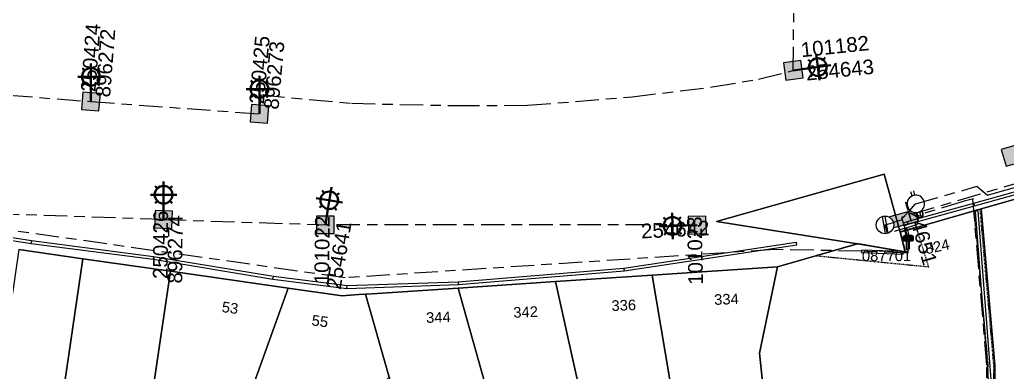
# Model space of a CAD drawing. Header units: metres. Extents: x 299140 to 300955, y 6226202 to 6227439.
# Drawn here: x 300205.7 to 300373.7, y 6226927.2 to 6226987.2 of the extents above; entities that cross this region are included whole.
import ezdxf
from ezdxf.enums import TextEntityAlignment as Align

# ---------------------------------------------------------------- set-up
doc = ezdxf.new("R2010")
doc.units = ezdxf.units.M
for name, pattern in [('Cable Exist UG', [8.2, 4, -1.2, 1.8, -1.2]), ('HIDDEN', [0.375, 0.25, -0.125]), ('HIDDEN2', [0.1875, 0.125, -0.0625])]:
    doc.linetypes.add(name, pattern=pattern)
doc.layers.get('0').update_dxf_attribs({"color": 6})
for name, color, linetype, lineweight in [('Cadastre Land Parcels_SP_EXT', 9, 'Continuous', 5), ('Cadastre Other Property_SP_EXT', 9, 'HIDDEN', 5), ('Cadastre Roads_SP_EXT', 9, 'Continuous', 5)]:
    doc.layers.add(name, color=color, linetype=linetype, lineweight=lineweight)
for name, color, linetype in [('Duct_SP_EXT', 7, 'Continuous'), ('Equip_HV_EXT', 7, 'Continuous'), ('Equip_LV_EXT', 7, 'Continuous'), ('Equip_SP_SL_EXT', 7, 'Continuous'), ('Mains_HV_EXT', 7, 'Continuous'), ('Mains_LV_EXT', 7, 'Continuous'), ('Mains_SL_EXT', 7, 'Continuous'), ('SupportsUG_SP_LV_EXT', 7, 'Continuous'), ('SupportsUG_SP_LV_SL_EXT', 7, 'Continuous')]:
    doc.layers.add(name, color=color, linetype=linetype)
doc.styles.add('COLUMN_LABEL', font='arial.ttf')
doc.styles.add('iecARIAL', font='arial.ttf', dxfattribs={"height": 2})
doc.styles.add('POLE_LABEL', font='arial.ttf')
doc.styles.get("Standard").update_dxf_attribs({"font": 'arial.ttf'})

# ---------------------------------------------------------------- blocks, each defined once
blk = doc.blocks.new('COLUMN_EXT')
blk.add_hatch(color=256).paths.add_polyline_path([(-1.49, 1.48), (-1.49, -1.49), (1.48, -1.49), (1.48, 1.48)])
blk.add_lwpolyline([(-1.49, -1.49), (1.48, -1.49), (1.48, 1.48), (-1.49, 1.48)], close=True)
for tag, height, style, flags, p in [('ASSET_NUM', 2.5, 'COLUMN_LABEL', 8, (2, 2)), ('STRUCTURE_PLANT_NUMBER', 0.2, 'POLE_LABEL', 9, (1.81, 0.03)), ('STREET_CODE', 0.2, 'COLUMN_LABEL', 9, (1.81, -0.2))]:
    blk.add_attdef(tag, text='', height=height, dxfattribs=dict(style=style, flags=flags)).set_placement(p, align=Align.MIDDLE_LEFT)
at = {"flags": 9}
for tag, p in [('COLUMN_TYPE', (1.81, -0.4)), ('OWNED_BY', (1.81, -0.6)), ('STATE', (1.81, -0.8)), ('USAGE', (1.81, -1)), ('STREETNAME', (1.81, -1.6)), ('LEGEND', (1.81, -1.2)), ('LOCATION', (1.81, -1.4)), ('SUBURB', (1.81, -1.8)), ('NOTES', (1.81, -2))]:
    blk.add_attdef(tag, text='', height=0.2, dxfattribs=at).set_placement(p, align=Align.MIDDLE_LEFT)
at = {"flags": 1}
blk.add_attdef('Z', (1.81, -2.35), '', height=0.2, dxfattribs=at)
blk = doc.blocks.new('PILLAR_EXT')
blk.add_hatch(color=256).paths.add_polyline_path([(-2.475, 0.99), (-2.475, -0.99), (2.475, -0.99), (2.475, 0.99)])
blk.add_lwpolyline([(-2.475, -0.99), (2.475, -0.99), (2.475, 0.99), (-2.475, 0.99)], close=True)
at = {"style": 'iecARIAL', "flags": 8}
blk.add_attdef('ASSET_NUM', (1.5, 3.5), '', height=2.5, dxfattribs=at)
for tag, p, flags in [('OWNED_BY', (0, -0.2), 9), ('STATE', (0, -0.4), 9), ('SUPPORT_TYPE', (0, -0.6), 9), ('STREETNAME', (0, -1.8), 9), ('USAGE', (0, -0.8), 9), ('LEGEND', (0, -1), 9), ('LOCATION', (0, -1.2), 9), ('NOTES', (0, -1.4), 9), ('PARENT', (0, -1.6), 9), ('SUBURB', (0, -2), 1)]:
    blk.add_attdef(tag, p, '', height=0.2, dxfattribs=dict(flags=flags))
blk = doc.blocks.new('SL_LANTERN_EXT')
at = {"lineweight": 40}
for p, q in [((-1.46, 5.68), (-1.06, 5.28)), ((0, 1.97), (0, 6.47)), ((1.46, 5.68), (1.06, 5.28)), ((-2.25, 4.22), (2.25, 4.22)), ((-1.46, 2.76), (-1.06, 3.16)), ((0, 0), (0, 2.72)), ((1.46, 2.76), (1.06, 3.16))]:
    blk.add_line(p, q, dxfattribs=at)
blk.add_circle((0, 4.22), 1.5, dxfattribs=at)
at = {"style": 'iecARIAL', "flags": 8}
blk.add_attdef('ASSET_NUM', (1.5, 1.5), '', height=2.5, dxfattribs=at)
for tag, p, height, flags in [('OPERATING_VOLTAGE', (0.98, -1.65), 0.2, 9), ('ORIENTATION', (0.98, -1.85), 0.2, 9), ('CONSTRUCTED_VOLTAGE', (0.98, -0.65), 0.2, 9), ('CONTROL_TYPE', (0.98, -0.85), 0.2, 9), ('LANTERN_PURPOSE', (0.98, -1.05), 0.2, 9), ('LANTERN_TYPE', (0.98, -1.25), 0.2, 9), ('NO_PHASES', (0.98, -1.45), 0.2, 9), ('LNUMBER', (2.18, -3.25), 2.5, 8), ('OWNED_BY', (0.98, -2.05), 0.2, 9), ('STATE', (0.98, -2.25), 0.2, 9), ('USAGE', (0.98, -2.45), 0.2, 9), ('CEXIST', (0.98, -2.65), 0.2, 9), ('CNEW', (0.98, -2.85), 0.2, 9), ('CNUMBER', (0.98, -3.05), 0.2, 9), ('CREMOVE', (0.98, -3.25), 0.2, 9), ('CREPLACE', (0.98, -3.45), 0.2, 9), ('LKINGHEIGHT', (0.98, -3.65), 0.2, 9), ('LBRACKET', (0.98, -3.85), 0.2, 9), ('LBRACKETVOCAB', (0.98, -4.05), 0.2, 9), ('LCATEGORY', (0.98, -4.25), 0.2, 9), ('LCHARGE1', (0.98, -4.45), 0.2, 9), ('LCHARGE1PERCENT', (0.98, -4.65), 0.2, 9), ('LCHARGE2', (0.98, -4.85), 0.2, 9), ('LCHARGE2PERCENT', (0.98, -5.05), 0.2, 9), ('LCHARGE3', (0.98, -5.25), 0.2, 9), ('LCHARGE3PERCENT', (0.98, -5.45), 0.2, 9), ('LEXIST', (0.98, -5.65), 0.2, 9), ('LLAMP', (0.98, -5.85), 0.2, 9), ('LLAMPVOCAB', (0.98, -6.05), 0.2, 9), ('LMAST', (0.98, -6.25), 0.2, 9), ('LMASTVOCAB', (0.98, -6.45), 0.2, 9), ('LNEW', (0.98, -6.65), 0.2, 9), ('LANTNUMBER', (0.98, -6.85), 0.2, 9), ('LOUTREACH', (0.98, -7.25), 0.2, 9), ('LOUTREACHVOCAB', (0.98, -7.45), 0.2, 9), ('LRATECODE', (0.98, -7.65), 0.2, 9), ('LREMOVE', (0.98, -7.85), 0.2, 9), ('LREPLACE', (0.98, -8.05), 0.2, 9), ('LTYPE', (0.98, -8.25), 0.2, 9), ('LTYPEVOCAB', (0.98, -8.45), 0.2, 9), ('STREETNAME', (0.98, -9.25), 0.2, 9), ('SUBURB', (0.98, -9.45), 0.2, 1), ('LEGEND', (0.98, -8.65), 0.2, 9), ('LOCATION', (0.98, -8.85), 0.2, 9), ('NOTES', (0.98, -9.05), 0.2, 9)]:
    blk.add_attdef(tag, p, '', height=height, dxfattribs=dict(flags=flags))
blk = doc.blocks.new('HV_STJ_EXT')
h = blk.add_hatch(color=256)
edge = h.paths.add_edge_path()
edge.add_ellipse((-0.59, 0.13), major_axis=(0.226, 0.226), ratio=1, start_angle=45, end_angle=135)
edge.add_line((-0.91, 0.13), (-0.91, -0.13))
edge.add_ellipse((-0.59, -0.13), major_axis=(0.226, 0.226), ratio=1, start_angle=135, end_angle=225)
edge.add_line((-0.59, -0.45), (0.59, -0.45))
edge.add_ellipse((0.59, -0.13), major_axis=(-0.226, 0.226), ratio=1, start_angle=135, end_angle=225)
edge.add_line((0.91, -0.13), (0.91, 0.13))
edge.add_ellipse((0.59, 0.13), major_axis=(-0.226, 0.226), ratio=1, start_angle=225, end_angle=315)
edge.add_line((0.59, 0.45), (-0.59, 0.45))
blk.add_lwpolyline([(-0.91, 0.13), (-0.91, -0.13, 0.414214), (-0.59, -0.45), (0.59, -0.45, 0.414214), (0.91, -0.13), (0.91, 0.13, 0.414214), (0.59, 0.45), (-0.59, 0.45, 0.414214)], format="xyb", close=True)
for tag, flags, p in [('ORIENTATION', 9, (1.5, 0)), ('Z', 1, (1.5, -0.8)), ('USAGE', 9, (1.5, -0.2)), ('LEGEND', 9, (1.5, -0.4)), ('NOTES', 9, (1.5, -0.6))]:
    blk.add_attdef(tag, text='', height=0.2, dxfattribs=dict(flags=flags)).set_placement(p, align=Align.MIDDLE_LEFT)
blk = doc.blocks.new('LV_UG_LINKS_CLOSED_EXT')
blk.add_wipeout([(-1.06, 1.06), (-1.18, 0.92), (-1.29, 0.76), (-1.37, 0.59), (-1.43, 0.42), (-1.48, 0.23), (-1.49, 0.05), (-1.49, -0.14), (-1.46, -0.33), (-1.41, -0.51), (-1.33, -0.68), (-1.24, -0.84), (-1.12, -0.99), (-0.99, -1.12), (-0.84, -1.24), (-0.68, -1.33), (-0.51, -1.41), (-0.33, -1.46), (-0.14, -1.49), (0.05, -1.49), (0.23, -1.48), (0.42, -1.43), (0.59, -1.37), (0.76, -1.29), (0.92, -1.18), (1.06, -1.06), (1.18, -0.92), (1.29, -0.76), (1.37, -0.59), (1.43, -0.42), (1.48, -0.23), (1.49, -0.05), (1.49, 0.14), (1.46, 0.33), (1.41, 0.51), (1.33, 0.68), (1.24, 0.84), (1.12, 0.99), (0.99, 1.12), (0.84, 1.24), (0.68, 1.33), (0.51, 1.41), (0.33, 1.46), (0.14, 1.49), (-0.05, 1.49), (-0.23, 1.48), (-0.42, 1.43), (-0.59, 1.37), (-0.76, 1.29), (-0.92, 1.18)])
for p, q in [((-0.25, -1.48), (-0.25, 1.48)), ((0.25, -1.48), (0.25, 1.48))]:
    blk.add_line(p, q)
blk.add_circle((0, 0), 1.5)
at = {"flags": 9}
for tag, p in [('ACTUAL_STATUS', (0, 0)), ('CONSTRUCTED_VOLTAGE', (0, -0.2)), ('OPERATING_VOLTAGE', (0, -0.6)), ('ORIENTATION', (0, -0.8)), ('STATE', (0, -1)), ('SWITCH_TYPE', (0, -1.2)), ('NO_PHASES', (0, -0.4)), ('USAGE', (0, -1.4)), ('NOTES', (0, -1.6))]:
    blk.add_attdef(tag, text='', height=0.2, dxfattribs=at).set_placement(p, align=Align.MIDDLE_LEFT)
at = {"flags": 1}
blk.add_attdef('Z', (0, 0), '', height=0.2, dxfattribs=at)
blk = doc.blocks.new('LV_UG_LINKS_OPEN_EXT')
for p, q in [((-0.25, 1.47), (-0.25, 2.22)), ((0.25, 1.47), (0.25, 2.22)), ((-0.25, -1.47), (-0.25, -2.22)), ((0.25, -1.47), (0.25, -2.22))]:
    blk.add_line(p, q)
at = {"flags": 9}
for tag, p in [('ACTUAL_STATUS', (0, 0)), ('CONSTRUCTED_VOLTAGE', (0, -0.2)), ('OPERATING_VOLTAGE', (0, -0.6)), ('ORIENTATION', (0, -0.8)), ('STATE', (0, -1)), ('SWITCH_TYPE', (0, -1.2)), ('NO_PHASES', (0, -0.4)), ('USAGE', (0, -1.4)), ('NOTES', (0, -1.6))]:
    blk.add_attdef(tag, text='', height=0.2, dxfattribs=at).set_placement(p, align=Align.MIDDLE_LEFT)
at = {"flags": 1}
blk.add_attdef('Z', (0, 0), '', height=0.2, dxfattribs=at)
blk.add_wipeout([(-0.25, 1.47), (-0.43, 1.43), (-0.61, 1.36), (-0.77, 1.28), (-0.93, 1.17), (-1.07, 1.05), (-1.19, 0.9), (-1.29, 0.75), (-1.38, 0.58), (-1.44, 0.4), (-1.48, 0.22), (-1.49, 0.03), (-1.49, -0.16), (-1.45, -0.34), (-1.4, -0.52), (-1.32, -0.69), (-1.23, -0.85), (-1.11, -1), (-0.98, -1.13), (-0.83, -1.24), (-0.66, -1.34), (-0.49, -1.41), (-0.31, -1.46), (-0.13, -1.49), (0.06, -1.49), (0.25, -1.47), (0.43, -1.43), (0.61, -1.36), (0.77, -1.28), (0.93, -1.17), (1.07, -1.05), (1.19, -0.9), (1.29, -0.75), (1.38, -0.58), (1.44, -0.4), (1.48, -0.22), (1.49, -0.03), (1.49, 0.16), (1.45, 0.34), (1.4, 0.52), (1.32, 0.69), (1.23, 0.85), (1.11, 1), (0.98, 1.13), (0.83, 1.24), (0.66, 1.34), (0.49, 1.41), (0.31, 1.46), (0.13, 1.49), (-0.06, 1.49)])
blk.add_lwpolyline([(0, -1.49, 1), (0, 1.49, 1)], format="xyb", close=True)

msp = doc.modelspace()

# ---------------------------------------------------------------- linework, layer by layer
at = {"layer": 'Cadastre Land Parcels_SP_EXT', "linetype": 'Continuous'}
for points in [[(300355.52, 6226951.08), (300352.81, 6226960.94), (300324.28, 6226952.89), (300348.25, 6226949.07), (300356.39, 6226947.7), (300355.52, 6226951.08)], [(300388.26, 6226960.41), (300369.28, 6226955.01), (300371.65, 6226928.4), (300371.37, 6226888.63), (300371.76, 6226888.6), (300373.88, 6226888.43), (300374.12, 6226923.3), (300386.38, 6226923.31), (300388.26, 6226960.41)], [(300369.28, 6226955.01), (300355.52, 6226951.08), (300356.39, 6226947.7), (300348.25, 6226949.07), (300334.67, 6226945.13), (300331.58, 6226930.45), (300332.34, 6226923.39), (300344.53, 6226923.42), (300357.57, 6226923.43), (300369.1, 6226923.29), (300368.86, 6226888.78), (300371.37, 6226888.63), (300371.65, 6226928.4), (300369.28, 6226955.01)], [(300216.46, 6226946.54), (300205.55, 6226948.1), (300200.6, 6226914.33), (300211.67, 6226913.93), (300216.46, 6226946.54)], [(300231.33, 6226944.42), (300216.46, 6226946.54), (300211.67, 6226913.93), (300226.77, 6226913.36), (300231.33, 6226944.42)], [(300325.45, 6226886.94), (300320.43, 6226917.05), (300332.83, 6226918.83), (300332.34, 6226923.39), (300331.58, 6226930.45), (300334.67, 6226945.13), (300313.31, 6226943.72), (300322.98, 6226886.57), (300325.45, 6226886.94)], [(300313.31, 6226943.72), (300296.87, 6226942.64), (300303.23, 6226913.97), (300315.5, 6226916.34), (300320.52, 6226886.18), (300321.73, 6226886.38), (300322.98, 6226886.57), (300313.31, 6226943.72)], [(300251.36, 6226941.55), (300239.64, 6226908.84), (300239.96, 6226908.59), (300240.28, 6226908.33), (300240.59, 6226908.06), (300240.9, 6226907.79), (300241.2, 6226907.51), (300241.49, 6226907.23), (300241.77, 6226906.94), (300242.03, 6226906.64), (300242.3, 6226906.34), (300242.57, 6226906.04), (300242.84, 6226905.73), (300243.1, 6226905.41), (300243.35, 6226905.09), (300243.6, 6226904.77), (300243.84, 6226904.44), (300244.07, 6226904.1), (300244.3, 6226903.76), (300268.57, 6226926.38), (300264.55, 6226940.51), (300263.43, 6226940.43), (300260.54, 6226940.24), (300251.36, 6226941.55)], [(300280.28, 6226941.54), (300266.51, 6226940.64), (300264.55, 6226940.51), (300268.57, 6226926.38), (300274.39, 6226906.2), (300286.67, 6226909.72), (300294.93, 6226880.29), (300296.13, 6226880.64), (300297.33, 6226880.98), (300280.28, 6226941.54)], [(300298.53, 6226881.31), (300299.74, 6226881.64), (300291.46, 6226911.11), (300303.23, 6226913.97), (300296.87, 6226942.64), (300280.28, 6226941.54), (300297.33, 6226880.98), (300298.53, 6226881.31)]]:
    msp.add_lwpolyline(points, close=True, dxfattribs=at)
msp.add_lwpolyline([(300239.64, 6226908.84), (300251.36, 6226941.55), (300251.36, 6226941.55), (300231.33, 6226944.42), (300226.77, 6226913.36)], dxfattribs=at)
at = {"layer": 'Cadastre Other Property_SP_EXT', "linetype": 'HIDDEN2'}
for points in [[(300371.32, 6226888.76), (300371.44, 6226928.62), (300369.13, 6226954.95), (300368.07, 6226954.7), (300370.44, 6226928.62), (300370.38, 6226888.69), (300371.32, 6226888.76)], [(300355.55, 6226951.12), (300356.41, 6226947.69), (300348.31, 6226949.09), (300341.23, 6226947.05), (300360.37, 6226945.17), (300358.28, 6226951.9), (300355.55, 6226951.12)]]:
    msp.add_lwpolyline(points, close=True, dxfattribs=at)
at = {"layer": 'Cadastre Roads_SP_EXT', "linetype": 'Continuous'}
msp.add_lwpolyline([(300205.55, 6226948.1), (300216.46, 6226946.54), (300231.33, 6226944.42), (300251.36, 6226941.55), (300260.54, 6226940.24), (300263.43, 6226940.43), (300264.55, 6226940.51), (300266.51, 6226940.64), (300280.28, 6226941.54), (300296.87, 6226942.64), (300313.31, 6226943.72), (300334.67, 6226945.13), (300348.25, 6226949.07), (300324.27, 6226952.89), (300352.82, 6226960.94), (300355.52, 6226951.08), (300369.28, 6226955.01), (300388.26, 6226960.41), (300407.6, 6226965.92), (300422.47, 6226970.16), (300424.85, 6226970.84), (300449.63, 6226978.58), (300569.3, 6227015.97)], dxfattribs=at)
at = {"layer": 'Duct_SP_EXT'}
for p, q in [((300368.04, 6226956), (300395.88, 6226963.72)), ((300368.17, 6226955.54), (300396.01, 6226963.26)), ((300368.04, 6226956), (300368.11, 6226955.77)), ((300368.04, 6226956), (300368.11, 6226955.77)), ((300368.17, 6226955.54), (300368.11, 6226955.77)), ((300368.17, 6226955.54), (300368.11, 6226955.77)), ((300368.26, 6226954.65), (300368.5, 6226954.67)), ((300368.26, 6226954.65), (300370.65, 6226923.71)), ((300368.74, 6226954.68), (300368.5, 6226954.67)), ((300368.74, 6226954.68), (300371.13, 6226923.73)), ((300178.94, 6226953.69), (300207.66, 6226949.15)), ((300179.01, 6226954.17), (300207.73, 6226949.63)), ((300356.19, 6226952.15), (300356.1, 6226952.37)), ((300356.19, 6226952.15), (300356.88, 6226952.41)), ((300356.26, 6226951.54), (300356.49, 6226951.59)), ((300356.26, 6226951.54), (300356.56, 6226950.13)), ((300356.73, 6226951.64), (300356.49, 6226951.59)), ((300356.73, 6226951.64), (300357.04, 6226950.19)), ((300207.73, 6226949.63), (300207.7, 6226949.39)), ((300207.73, 6226949.63), (300228.48, 6226946.94)), ((300356.56, 6226950.13), (300356.55, 6226948.19)), ((300356.56, 6226950.13), (300356.8, 6226950.16)), ((300357.04, 6226950.19), (300356.8, 6226950.16)), ((300357.04, 6226950.19), (300357.03, 6226948.19)), ((300207.66, 6226949.15), (300207.7, 6226949.39)), ((300207.66, 6226949.15), (300228.41, 6226946.46)), ((300308.5, 6226944.93), (300337.85, 6226949.36)), ((300308.56, 6226944.45), (300337.92, 6226948.89)), ((300337.85, 6226949.36), (300337.88, 6226949.13)), ((300337.92, 6226948.89), (300337.88, 6226949.13)), ((300348.98, 6226948.06), (300348.97, 6226947.82)), ((300348.98, 6226948.06), (300356.02, 6226947.8)), ((300356.55, 6226948.19), (300356.79, 6226948.19)), ((300357.03, 6226948.19), (300356.79, 6226948.19)), ((300228.41, 6226946.46), (300228.44, 6226946.7)), ((300228.41, 6226946.46), (300248.79, 6226943.08)), ((300228.48, 6226946.94), (300228.44, 6226946.7)), ((300228.48, 6226946.94), (300248.86, 6226943.56)), ((300348.96, 6226947.58), (300348.97, 6226947.82)), ((300348.96, 6226947.58), (300356.01, 6226947.32)), ((300356.02, 6226947.8), (300356.01, 6226947.56)), ((300356.01, 6226947.32), (300356.01, 6226947.56)), ((300280.33, 6226942.61), (300308.5, 6226944.93)), ((300308.5, 6226944.93), (300308.53, 6226944.69)), ((300308.56, 6226944.45), (300308.53, 6226944.69)), ((300248.79, 6226943.08), (300248.82, 6226943.32)), ((300248.79, 6226943.08), (300261.38, 6226941.49)), ((300248.86, 6226943.56), (300248.82, 6226943.32)), ((300248.86, 6226943.56), (300261.4, 6226941.98)), ((300280.35, 6226942.13), (300308.56, 6226944.45)), ((300261.38, 6226941.49), (300280.35, 6226942.13)), ((300261.38, 6226941.49), (300261.39, 6226941.74)), ((300261.4, 6226941.98), (300261.39, 6226941.74)), ((300261.4, 6226941.98), (300280.33, 6226942.61)), ((300280.33, 6226942.61), (300280.34, 6226942.37)), ((300280.35, 6226942.13), (300280.34, 6226942.37))]:
    msp.add_line(p, q, dxfattribs=at)
at = {"layer": 'Mains_SL_EXT', "linetype": 'Cable Exist UG'}
for points in [[(300337.33, 6226978.6), (300337.43, 6226989.6), (300360.37, 6226994.12), (300381.33, 6227000.05), (300395.96, 6227004.35), (300402.48, 6227000.64)], [(300246.48, 6226971.22), (300246.78, 6226974.44), (300262.18, 6226973), (300279.96, 6226972.61), (300292.08, 6226972.66), (300309.92, 6226974.1), (300323.53, 6226975.79), (300331.43, 6226977.13), (300337.33, 6226978.6)], [(300171.17, 6226976.96), (300217.82, 6226973.3)], [(300217.82, 6226973.3), (300246.48, 6226971.22)], [(300230.18, 6226953.22), (300197.33, 6226954.3)], [(300230.04, 6226953.22), (300257.71, 6226952.32)], [(300321, 6226952.28), (300257.71, 6226952.32)]]:
    msp.add_lwpolyline(points, dxfattribs=at)

# ---------------------------------------------------------------- block references
at = {"layer": 'Equip_HV_EXT'}
msp.add_blockref('HV_STJ_EXT', (300356.89, 6226950.02), dxfattribs=at)
at = {"layer": 'Equip_SP_SL_EXT'}
ref = msp.add_blockref('SL_LANTERN_EXT', (300217.82, 6226973.3), dxfattribs=at)
ref.add_attrib('ASSET_NUM', '250424', dxfattribs={"layer": '0', "height": 2.5, "rotation": 85.5208, "style": 'iecARIAL'}).set_placement((300219.32, 6226974.8), align=Align.BOTTOM_LEFT)
ref = msp.add_blockref('SL_LANTERN_EXT', (300246.48, 6226971.22), dxfattribs=at)
ref.add_attrib('ASSET_NUM', '250425', dxfattribs={"layer": '0', "height": 2.5, "rotation": 84.9462, "style": 'iecARIAL'}).set_placement((300247.98, 6226972.72), align=Align.BOTTOM_LEFT)
ref = msp.add_blockref('SL_LANTERN_EXT', (300337.33, 6226978.6), dxfattribs=dict(at, rotation=277.791034250723))
ref.add_attrib('ASSET_NUM', '101182', dxfattribs={"layer": '0', "height": 2.5, "rotation": 6.0349, "style": 'iecARIAL'}).set_placement((300338.83, 6226980.1), align=Align.BOTTOM_LEFT)
ref = msp.add_blockref('SL_LANTERN_EXT', (300230.18, 6226953.22), dxfattribs=at)
ref.add_attrib('ASSET_NUM', '250426', dxfattribs={"layer": '0', "height": 2.5, "rotation": 89.5725, "style": 'iecARIAL'}).set_placement((300231.69, 6226954.72), align=Align.BOTTOM_RIGHT)
ref = msp.add_blockref('SL_LANTERN_EXT', (300257.71, 6226952.32), dxfattribs=dict(at, rotation=350.8868332906857))
ref.add_attrib('ASSET_NUM', '101022', dxfattribs={"layer": '0', "height": 2.5, "rotation": 89.2836, "style": 'iecARIAL'}).set_placement((300259.21, 6226953.82), align=Align.BOTTOM_RIGHT)
ref = msp.add_blockref('SL_LANTERN_EXT', (300321, 6226952.28), dxfattribs=dict(at, rotation=92.03318690390199))
ref.add_attrib('ASSET_NUM', '101023', dxfattribs={"layer": '0', "height": 2.5, "rotation": 91.1339, "style": 'iecARIAL'}).set_placement((300322.5, 6226953.78), align=Align.BOTTOM_RIGHT)
at = {"layer": 'SupportsUG_SP_LV_EXT'}
ref = msp.add_blockref('PILLAR_EXT', (300355.94, 6226953.27), dxfattribs=dict(at, rotation=15.16889499925228))
ref.add_attrib('ASSET_NUM', '124651', dxfattribs={"layer": '0', "height": 2.5, "rotation": 286.1879, "style": 'iecARIAL'}).set_placement((300357.44, 6226956.77), align=Align.MIDDLE_LEFT)
at = {"layer": 'SupportsUG_SP_LV_SL_EXT'}
ref = msp.add_blockref('COLUMN_EXT', (300217.82, 6226973.3), dxfattribs=dict(at, rotation=175.5208262122372))
ref.add_attrib('ASSET_NUM', '896272', dxfattribs={"layer": '0', "height": 2.5, "rotation": 85.5208, "style": 'COLUMN_LABEL'}).set_placement((300219.82, 6226974.05), align=Align.MIDDLE_LEFT)
ref = msp.add_blockref('COLUMN_EXT', (300246.48, 6226971.22), dxfattribs=dict(at, rotation=175.8367656051889))
ref.add_attrib('ASSET_NUM', '896273', dxfattribs={"layer": '0', "height": 2.5, "rotation": 84.9462, "style": 'COLUMN_LABEL'}).set_placement((300248.48, 6226971.97), align=Align.MIDDLE_LEFT)
ref = msp.add_blockref('COLUMN_EXT', (300337.33, 6226978.6), dxfattribs=dict(at, rotation=277.791034250723))
ref.add_attrib('ASSET_NUM', '254643', dxfattribs={"layer": '0', "height": 2.5, "rotation": 5.8389, "style": 'COLUMN_LABEL'}).set_placement((300339.33, 6226979.35), align=Align.TOP_LEFT)
ref = msp.add_blockref('COLUMN_EXT', (300374.57, 6226964.13), dxfattribs=dict(at, rotation=286.1980066909481))
ref.add_attrib('ASSET_NUM', '254644', dxfattribs={"layer": '0', "height": 2.5, "rotation": 16.2342, "style": 'COLUMN_LABEL'}).set_placement((300376.57, 6226964.88), align=Align.TOP_LEFT)
ref = msp.add_blockref('COLUMN_EXT', (300230.18, 6226953.22), dxfattribs=dict(at, rotation=358.1220570470089))
ref.add_attrib('ASSET_NUM', '896274', dxfattribs={"layer": '0', "height": 2.5, "rotation": 89.5725, "style": 'COLUMN_LABEL'}).set_placement((300232.18, 6226953.97), align=Align.MIDDLE_RIGHT)
ref = msp.add_blockref('COLUMN_EXT', (300257.71, 6226952.32), dxfattribs=dict(at, rotation=359.9652487424162))
ref.add_attrib('ASSET_NUM', '254641', dxfattribs={"layer": '0', "height": 2.5, "rotation": 80.6635, "style": 'COLUMN_LABEL'}).set_placement((300259.71, 6226953.07), align=Align.TOP_RIGHT)
ref = msp.add_blockref('COLUMN_EXT', (300321, 6226952.28), dxfattribs=dict(at, rotation=92.03318690390199))
ref.add_attrib('ASSET_NUM', '254642', dxfattribs={"layer": '0', "height": 2.5, "rotation": 2.6814, "style": 'COLUMN_LABEL'}).set_placement((300323, 6226953.03), align=Align.TOP_RIGHT)

# ---------------------------------------------------------------- texts
at = {"layer": 'Cadastre Land Parcels_SP_EXT'}
for s, rotation, p in [('324', 12.307, (300359.97, 6226947.29)), ('336', 2.1299, (300306.42, 6226937.64)), ('334', 2.1277, (300323.9, 6226938.67)), ('53', 352.2006, (300239.99, 6226937.48)), ('342', 2.1263, (300289.72, 6226936.49)), ('55', 352.2027, (300255.28, 6226935.21)), ('344', 2.128, (300274.88, 6226935.6))]:
    msp.add_text(s, height=1.8, rotation=rotation, dxfattribs=at).set_placement(p)
at = {"layer": 'Cadastre Other Property_SP_EXT'}
msp.add_text('087701', height=1.8, dxfattribs=at).set_placement((300349.01, 6226946.13))

# ---------------------------------------------------------------- next in the draw order: block references
at = {"layer": 'Equip_LV_EXT'}
for name, p, rotation in [('LV_UG_LINKS_OPEN_EXT', (300358.18, 6226955.88), 15.67766250113873), ('LV_UG_LINKS_CLOSED_EXT', (300352.94, 6226952.29), 190.1818672839765)]:
    msp.add_blockref(name, p, dxfattribs=dict(at, rotation=rotation))

# ---------------------------------------------------------------- next in the draw order: linework, layer by layer
at = {"layer": 'Duct_SP_EXT'}
for p, q in [((300356.73, 6226952.86), (300368.04, 6226956)), ((300356.88, 6226952.41), (300368.17, 6226955.54)), ((300356.02, 6226952.6), (300356.73, 6226952.86)), ((300356.02, 6226952.6), (300356.1, 6226952.37)), ((300356.73, 6226952.86), (300356.8, 6226952.64)), ((300356.88, 6226952.41), (300356.8, 6226952.64))]:
    msp.add_line(p, q, dxfattribs=at)
at = {"layer": 'Mains_HV_EXT', "linetype": 'Cable Exist UG'}
for points in [[(300450.91, 6226982.26), (300424.19, 6226973.79), (300355.74, 6226953.58), (300356.81, 6226950.1)], [(300356.81, 6226950.1), (300356.82, 6226950.06), (300356.84, 6226947.47), (300349.01, 6226947.82), (300334.15, 6226948.1), (300261.09, 6226943.29), (300159.32, 6226957.74), (300121.44, 6226963.29), (300100.83, 6226966.15)]]:
    msp.add_lwpolyline(points, dxfattribs=at)
at = {"layer": 'Mains_LV_EXT', "linetype": 'Cable Exist UG'}
for points in [[(300355.81, 6226953.34), (300358.11, 6226955.86), (300368.57, 6226958.87), (300368.57, 6226958.87), (300370.39, 6226957.37), (300372.16, 6226957.88), (300424.28, 6226972.76), (300436.54, 6226976.59)], [(300349.25, 6226886.98), (300351.21, 6226888.63), (300360.99, 6226888.75), (300370.54, 6226888.24), (300370.26, 6226928.46), (300367.89, 6226956.67), (300368.01, 6226956.76), (300366.4, 6226956.33), (300366.4, 6226956.33), (300358.68, 6226953.98), (300358.35, 6226952.31), (300353.39, 6226950.83), (300352.94, 6226952.29), (300355.91, 6226953.19)]]:
    msp.add_lwpolyline(points, dxfattribs=at)

doc.saveas('drawing.dxf')
